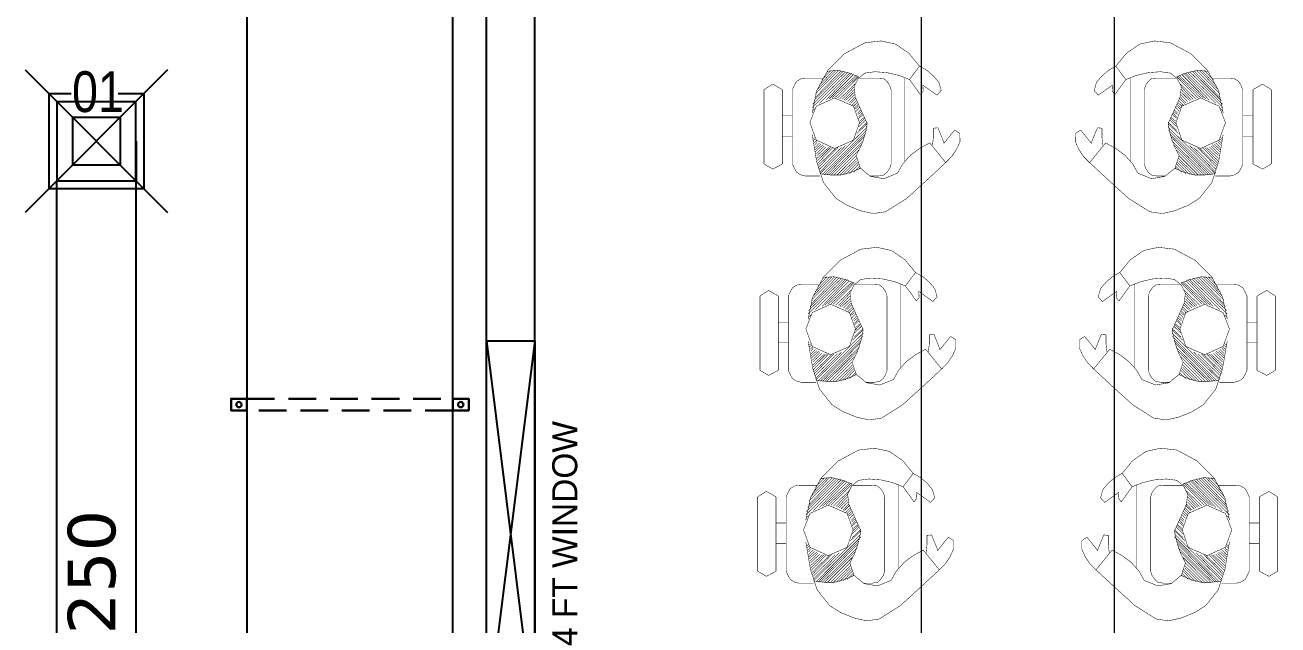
# Model space of a CAD drawing. Header units: millimetres. Extents: x -5691 to 68617, y -23008 to 84113.
# Drawn here: x 13276 to 17230, y 39458 to 41351 of the extents above; entities that cross this region are included whole.
import ezdxf
from ezdxf.enums import TextEntityAlignment as Align

# ---------------------------------------------------------------- set-up
doc = ezdxf.new("R2010")
doc.units = ezdxf.units.MM
doc.header["$LTSCALE"] = 700
doc.header["$MEASUREMENT"] = 0
doc.linetypes.add('architactur xref$0$PHANTOM', pattern=[63.5, 31.75, -6.35, 6.35, -6.35, 6.35, -6.35])
doc.linetypes.add('HIDDEN', pattern=[0.375, 0.25, -0.125])
doc.layers.add('architactur xref$0$PHAN', color=8, linetype='architactur xref$0$PHANTOM', lineweight=18)
doc.layers.add('SA-HANGERS', color=21, linetype='Continuous', lineweight=30)
for name, color, linetype in [('architactur xref$0$TEXT', 8, 'Continuous'), ('architactur xref$0$WALL', 8, 'Continuous'), ('duct size', 7, 'Continuous'), ('rcp$0$01-dif', 76, 'Continuous'), ('rcp$0$WO DIFFUSER', 78, 'Continuous'), ('rcp$0$X-REF', 8, 'Continuous'), ('Return Ahu-06', 1, 'Continuous'), ('Supply Ahu-06', 3, 'Continuous'), ('X-REF', 8, 'Continuous')]:
    doc.layers.add(name, color=color, linetype=linetype)
doc.styles.add('architactur xref$0$H St Bt', font='stylu.ttf')
doc.styles.add('rcp$0$style1', font='ARIALN.TTF')
doc.styles.add('VERDANA', font='verdana.ttf')

# ---------------------------------------------------------------- blocks, each defined once
blk = doc.blocks.new('*U19')
for p, q in [((0, 0), (0, 37)), ((650, 0), (650, 37))]:
    blk.add_line(p, q)
for points in [[(0, 0), (-50, 0), (-50, 37), (0, 37)], [(650, 37), (700, 37), (700, 0), (650, 0)]]:
    blk.add_lwpolyline(points)
at = {"linetype": 'HIDDEN', "ltscale": 0.5}
for points in [[(0, 37), (650, 37)], [(650, 0), (0, 0)]]:
    blk.add_lwpolyline(points, dxfattribs=at)
for centre in [(-25, 18.5), (675, 18.5)]:
    blk.add_circle(centre, 8.44)
blk = doc.blocks.new('*U173')
at = {"layer": 'architactur xref$0$WALL', "color": 0}
for p, q in [((60520.06, 48188.77), (60526.06, 48188.77)), ((60520.06, 48140.77), (60520.06, 48188.77)), ((60526.06, 48188.77), (60520.06, 48140.77)), ((60520.06, 48188.77), (60526.06, 48140.77)), ((60526.06, 48188.77), (60526.06, 48140.77)), ((60526.06, 48140.77), (60520.06, 48140.77))]:
    blk.add_line(p, q, dxfattribs=at)
at = {"layer": 'architactur xref$0$TEXT', "lineweight": 0, "style": 'architactur xref$0$H St Bt'}
blk.add_text('4 FT WINDOW', height=3.1104, rotation=90, dxfattribs=at).set_placement((60531.34, 48150.84))
blk = doc.blocks.new('architactur xref')
at = {"layer": 'architactur xref$0$PHAN', "lineweight": 0}
for p, q in [((634, 1657), (634, 1463.63)), ((658, 1657), (658, 1463.63))]:
    blk.add_line(p, q, dxfattribs=at)
at = {"layer": 'architactur xref$0$PHAN', "lineweight": 0, "const_width": 0.0614}
for points in [[(620.47, 1617.05), (621.04, 1619.85), (622.41, 1622.36), (624.46, 1624.41), (627.03, 1625.78)], [(627.03, 1625.78), (629.02, 1626.01), (630.85, 1625.61), (632.5, 1624.47), (633.81, 1622.87)], [(664.97, 1625.78), (662.98, 1626.01), (661.15, 1625.61), (659.5, 1624.47), (658.19, 1622.87)], [(671.53, 1617.05), (670.96, 1619.85), (669.59, 1622.36), (667.54, 1624.41), (664.97, 1625.78)], [(624.63, 1622.19), (620.53, 1618.14)], [(624.29, 1622.19), (620.7, 1618.6)], [(624.01, 1622.24), (620.81, 1618.93)], [(623.78, 1622.36), (620.87, 1619.45)], [(623.44, 1622.36), (621.1, 1619.96)], [(623.15, 1622.36), (621.33, 1620.48)], [(622.81, 1622.36), (621.67, 1621.16)], [(622.41, 1622.24), (622.18, 1622.02)], [(622.3, 1622.24), (623.66, 1622.36), (625.09, 1622.02), (626.23, 1621.56)], [(625.83, 1618.99), (625.66, 1620.31), (626.17, 1621.33), (627.03, 1622.02), (628.28, 1622.19)], [(628.28, 1622.19), (629.77, 1622.07), (631.25, 1621.73), (632.56, 1621.22)], [(633.81, 1622.87), (632.56, 1621.22), (633.92, 1619.34)], [(633.81, 1622.87), (634.72, 1622.36), (635.52, 1621.67), (636.21, 1620.87), (636.49, 1619.85)], [(658.19, 1622.87), (657.28, 1622.36), (656.48, 1621.67), (655.79, 1620.87), (655.51, 1619.85)], [(658.19, 1622.87), (659.44, 1621.22), (658.08, 1619.34)], [(663.72, 1622.19), (662.23, 1622.07), (660.75, 1621.73), (659.44, 1621.22)], [(666.17, 1618.99), (666.34, 1620.31), (665.83, 1621.33), (664.97, 1622.02), (663.72, 1622.19)], [(669.7, 1622.24), (668.34, 1622.36), (666.91, 1622.02), (665.77, 1621.56)], [(667.37, 1622.19), (671.47, 1618.14)], [(667.71, 1622.19), (671.3, 1618.6)], [(667.99, 1622.24), (671.19, 1618.93)], [(668.22, 1622.36), (671.13, 1619.45)], [(668.56, 1622.36), (670.9, 1619.96)], [(668.85, 1622.36), (670.67, 1620.48)], [(669.19, 1622.36), (670.33, 1621.16)], [(669.59, 1622.24), (669.82, 1622.02)], [(614.48, 1619.96), (615.57, 1620.65), (616.76, 1619.96)], [(618.02, 1619.96), (618.25, 1620.48), (618.53, 1620.99), (619.1, 1621.33), (619.62, 1621.39)], [(621.84, 1621.39), (619.62, 1621.39)], [(624.86, 1622.07), (620.47, 1617.74)], [(625.15, 1622.02), (621.38, 1618.25)], [(625.37, 1622.02), (622.18, 1618.65)], [(625.6, 1621.84), (622.58, 1618.82)], [(625.94, 1621.73), (622.92, 1618.93)], [(626.12, 1621.67), (623.26, 1618.93)], [(626.23, 1621.56), (623.61, 1618.93)], [(625.83, 1620.7), (623.89, 1618.82)], [(628.74, 1621.39), (626.23, 1621.39)], [(628.74, 1621.39), (629.36, 1621.33), (629.77, 1620.99), (630.1, 1620.48), (630.28, 1619.96)], [(631.99, 1621.5), (631.99, 1611.07)], [(633.92, 1619.34), (634.27, 1619.79), (634.21, 1620.53)], [(635.98, 1619.28), (634.21, 1620.53)], [(656.02, 1619.28), (657.79, 1620.53)], [(658.08, 1619.34), (657.73, 1619.79), (657.79, 1620.53)], [(660.01, 1621.5), (660.01, 1611.07)], [(663.26, 1621.39), (662.64, 1621.33), (662.23, 1620.99), (661.9, 1620.48), (661.72, 1619.96)], [(663.26, 1621.39), (665.77, 1621.39)], [(665.77, 1621.56), (668.39, 1618.93)], [(665.88, 1621.67), (668.74, 1618.93)], [(666.06, 1621.73), (669.08, 1618.93)], [(666.17, 1620.7), (668.11, 1618.82)], [(666.4, 1621.84), (669.42, 1618.82)], [(666.63, 1622.02), (669.82, 1618.65)], [(666.85, 1622.02), (670.62, 1618.25)], [(667.14, 1622.07), (671.53, 1617.74)], [(670.16, 1621.39), (672.38, 1621.39)], [(673.98, 1619.96), (673.75, 1620.48), (673.47, 1620.99), (672.9, 1621.33), (672.38, 1621.39)], [(677.52, 1619.96), (676.43, 1620.65), (675.24, 1619.96)], [(614.48, 1610.72), (614.48, 1619.96)], [(616.76, 1619.96), (616.76, 1610.72)], [(618.02, 1619.96), (618.02, 1610.72)], [(625.66, 1620.31), (624.23, 1618.77)], [(625.66, 1619.96), (624.41, 1618.65)], [(625.66, 1619.62), (624.63, 1618.6)], [(625.72, 1619.34), (624.86, 1618.48)], [(625.83, 1619.11), (625.09, 1618.31)], [(625.83, 1618.99), (627.31, 1615.74), (627.03, 1614.37), (626.57, 1613.01), (625.94, 1611.75)], [(630.28, 1610.72), (630.28, 1619.96)], [(636.49, 1619.85), (635.98, 1619.28)], [(655.51, 1619.85), (656.02, 1619.28)], [(661.72, 1610.72), (661.72, 1619.96)], [(666.17, 1618.99), (664.69, 1615.74), (664.97, 1614.37), (665.43, 1613.01), (666.06, 1611.75)], [(666.17, 1619.11), (666.91, 1618.31)], [(666.28, 1619.34), (667.14, 1618.48)], [(666.34, 1620.31), (667.77, 1618.77)], [(666.34, 1619.96), (667.59, 1618.65)], [(666.34, 1619.62), (667.37, 1618.6)], [(673.98, 1619.96), (673.98, 1610.72)], [(675.24, 1619.96), (675.24, 1610.72)], [(677.52, 1610.72), (677.52, 1619.96)], [(623.26, 1618.93), (625.6, 1617.91), (626.34, 1615.86), (625.6, 1613.69), (623.26, 1612.66), (620.98, 1613.69), (620.18, 1615.86), (620.98, 1617.91), (623.26, 1618.93)], [(620.81, 1617.63), (620.47, 1617.28)], [(625.94, 1618.93), (625.26, 1618.25)], [(626, 1618.6), (625.37, 1617.97)], [(626.12, 1618.42), (625.6, 1617.91)], [(626.17, 1618.14), (625.66, 1617.63)], [(626.23, 1617.91), (625.83, 1617.57)], [(626.34, 1617.74), (625.94, 1617.28)], [(626.51, 1617.45), (626.12, 1617.05)], [(665.49, 1617.45), (665.88, 1617.05)], [(668.74, 1618.93), (666.4, 1617.91), (665.66, 1615.86), (666.4, 1613.69), (668.74, 1612.66), (671.02, 1613.69), (671.82, 1615.86), (671.02, 1617.91), (668.74, 1618.93)], [(665.66, 1617.74), (666.06, 1617.28)], [(665.77, 1617.91), (666.17, 1617.57)], [(665.83, 1618.14), (666.34, 1617.63)], [(665.88, 1618.42), (666.4, 1617.91)], [(666, 1618.6), (666.63, 1617.97)], [(666.06, 1618.93), (666.74, 1618.25)], [(671.19, 1617.63), (671.53, 1617.28)], [(616.76, 1616.71), (618.02, 1616.71)], [(626.57, 1617.22), (626.17, 1616.88)], [(626.68, 1617.05), (626.23, 1616.54)], [(626.8, 1616.88), (626.23, 1616.37)], [(627.09, 1616.2), (626.23, 1615.34)], [(627.31, 1615.92), (626.23, 1614.89)], [(626.97, 1616.54), (626.34, 1616.03)], [(626.97, 1616.37), (626.34, 1615.74)], [(664.69, 1615.92), (665.77, 1614.89)], [(664.91, 1616.2), (665.77, 1615.34)], [(665.03, 1616.54), (665.66, 1616.03)], [(665.03, 1616.37), (665.66, 1615.74)], [(665.2, 1616.88), (665.77, 1616.37)], [(665.32, 1617.05), (665.77, 1616.54)], [(665.43, 1617.22), (665.83, 1616.88)], [(675.24, 1616.71), (673.98, 1616.71)], [(631.07, 1609.59), (631.7, 1610.72), (632.67, 1611.81), (633.81, 1612.66), (635.07, 1613.35), (637.06, 1610.9), (634.72, 1608.73), (632.22, 1606.45), (629.59, 1604.8), (628.05, 1604.57), (626.51, 1604.91), (624.8, 1605.6), (623.44, 1606.45), (621.89, 1608.39), (621.04, 1610.95), (620.47, 1614.37)], [(627.31, 1615.34), (621.44, 1609.53)], [(627.31, 1615), (621.73, 1609.42)], [(627.09, 1614.49), (621.95, 1609.36)], [(627.31, 1615.74), (626, 1614.49)], [(636.09, 1615.23), (635.52, 1615.17)], [(635.52, 1615.17), (635.52, 1613.98)], [(636.87, 1613.33), (636.09, 1615.23)], [(636.81, 1613.26), (638.17, 1614.94)], [(637.06, 1610.9), (637.8, 1611.64), (638.38, 1612.51), (638.83, 1613.47), (638.82, 1614.53)], [(638.82, 1614.53), (638.17, 1614.94)], [(654.94, 1610.9), (654.2, 1611.64), (653.62, 1612.51), (653.17, 1613.47), (653.18, 1614.53)], [(653.18, 1614.53), (653.83, 1614.94)], [(655.19, 1613.26), (653.83, 1614.94)], [(660.93, 1609.59), (660.3, 1610.72), (659.33, 1611.81), (658.19, 1612.66), (656.93, 1613.35), (654.94, 1610.9), (657.28, 1608.73), (659.78, 1606.45), (662.41, 1604.8), (663.95, 1604.57), (665.49, 1604.91), (667.2, 1605.6), (668.56, 1606.45), (670.11, 1608.39), (670.96, 1610.95), (671.53, 1614.37)], [(655.13, 1613.33), (655.91, 1615.23)], [(655.91, 1615.23), (656.48, 1615.17)], [(656.48, 1615.17), (656.48, 1613.98)], [(664.69, 1615.74), (666, 1614.49)], [(664.69, 1615.34), (670.56, 1609.53)], [(664.69, 1615), (670.27, 1609.42)], [(664.91, 1614.49), (670.05, 1609.36)], [(618.02, 1614.15), (616.76, 1614.15)], [(620.81, 1614.03), (620.59, 1613.86)], [(620.87, 1613.81), (620.59, 1613.63)], [(621.04, 1613.63), (620.7, 1613.35)], [(621.1, 1613.46), (620.81, 1613.12)], [(621.38, 1613.35), (620.81, 1612.78)], [(621.56, 1613.18), (620.81, 1612.49)], [(621.84, 1613.12), (620.87, 1612.27)], [(621.95, 1612.95), (620.98, 1611.98)], [(622.18, 1612.84), (621.04, 1611.75)], [(622.52, 1612.78), (621.04, 1611.41)], [(623.04, 1612.78), (621.1, 1610.78)], [(622.75, 1612.78), (621.1, 1611.13)], [(623.66, 1612.78), (621.21, 1610.27)], [(624.12, 1612.78), (621.33, 1610.04)], [(624.63, 1613.01), (621.38, 1609.7)], [(626.97, 1614.15), (622.24, 1609.36)], [(626.86, 1613.63), (622.52, 1609.36)], [(626.57, 1613.12), (622.81, 1609.36)], [(635.52, 1613.98), (635.41, 1613.01)], [(656.48, 1613.98), (656.59, 1613.01)], [(665.03, 1614.15), (669.76, 1609.36)], [(665.14, 1613.63), (669.48, 1609.36)], [(665.43, 1613.12), (669.19, 1609.36)], [(667.37, 1613.01), (670.62, 1609.7)], [(667.88, 1612.78), (670.67, 1610.04)], [(668.34, 1612.78), (670.79, 1610.27)], [(668.96, 1612.78), (670.9, 1610.78)], [(669.25, 1612.78), (670.9, 1611.13)], [(669.48, 1612.78), (670.96, 1611.41)], [(669.82, 1612.84), (670.96, 1611.75)], [(670.05, 1612.95), (671.02, 1611.98)], [(670.16, 1613.12), (671.13, 1612.27)], [(670.44, 1613.18), (671.19, 1612.49)], [(670.62, 1613.35), (671.19, 1612.78)], [(670.9, 1613.46), (671.19, 1613.12)], [(670.96, 1613.63), (671.3, 1613.35)], [(671.13, 1613.81), (671.41, 1613.63)], [(671.19, 1614.03), (671.41, 1613.86)], [(673.98, 1614.15), (675.24, 1614.15)], [(623.38, 1612.66), (621.21, 1610.56)], [(626.23, 1612.44), (623.15, 1609.36)], [(625.94, 1611.75), (623.55, 1609.36)], [(626, 1611.41), (623.89, 1609.36)], [(631.07, 1609.59), (629.36, 1608.9), (627.71, 1609.19), (626.46, 1610.21), (625.94, 1611.75)], [(660.93, 1609.59), (662.64, 1608.9), (664.29, 1609.19), (665.54, 1610.21), (666.06, 1611.75)], [(665.77, 1612.44), (668.85, 1609.36)], [(666, 1611.41), (668.11, 1609.36)], [(666.06, 1611.75), (668.45, 1609.36)], [(668.62, 1612.66), (670.79, 1610.56)], [(616.76, 1610.72), (615.57, 1610.1), (614.48, 1610.72)], [(619.62, 1609.24), (619.1, 1609.36), (618.53, 1609.7), (618.25, 1610.21), (618.02, 1610.72)], [(626.51, 1610.21), (625.32, 1609.7), (624.01, 1609.36), (622.75, 1609.36), (621.44, 1609.53)], [(626, 1611.13), (624.23, 1609.36)], [(626.17, 1610.95), (624.63, 1609.42)], [(626.23, 1610.72), (625.09, 1609.53)], [(626.34, 1610.44), (625.6, 1609.7)], [(626.46, 1610.27), (626.17, 1610.04)], [(630.28, 1610.72), (630.1, 1610.21), (629.77, 1609.7), (629.36, 1609.36), (628.74, 1609.24)], [(661.72, 1610.72), (661.9, 1610.21), (662.23, 1609.7), (662.64, 1609.36), (663.26, 1609.24)], [(665.49, 1610.21), (666.68, 1609.7), (667.99, 1609.36), (669.25, 1609.36), (670.56, 1609.53)], [(665.54, 1610.27), (665.83, 1610.04)], [(665.66, 1610.44), (666.4, 1609.7)], [(665.77, 1610.72), (666.91, 1609.53)], [(665.83, 1610.95), (667.37, 1609.42)], [(666, 1611.13), (667.77, 1609.36)], [(672.38, 1609.24), (672.9, 1609.36), (673.47, 1609.7), (673.75, 1610.21), (673.98, 1610.72)], [(675.24, 1610.72), (676.43, 1610.1), (677.52, 1610.72)], [(619.62, 1609.24), (621.44, 1609.24)], [(627.65, 1609.24), (628.74, 1609.24)], [(664.35, 1609.24), (663.26, 1609.24)], [(672.38, 1609.24), (670.56, 1609.24)], [(626.52, 1600.15), (628.52, 1600.38), (630.34, 1599.98), (631.99, 1598.84), (633.31, 1597.25)], [(665.48, 1600.15), (663.48, 1600.38), (661.66, 1599.98), (660.01, 1598.84), (658.69, 1597.25)], [(619.96, 1591.43), (620.54, 1594.22), (621.9, 1596.73), (623.96, 1598.78), (626.52, 1600.15)], [(672.04, 1591.43), (671.46, 1594.22), (670.1, 1596.73), (668.04, 1598.78), (665.48, 1600.15)], [(633.31, 1597.25), (632.05, 1595.59), (633.42, 1593.71)], [(633.31, 1597.25), (634.22, 1596.73), (635.02, 1596.05), (635.7, 1595.25), (635.99, 1594.22)], [(658.69, 1597.25), (657.78, 1596.73), (656.98, 1596.05), (656.3, 1595.25), (656.01, 1594.22)], [(658.69, 1597.25), (659.95, 1595.59), (658.58, 1593.71)], [(617.51, 1594.34), (617.74, 1594.85), (618.03, 1595.36), (618.6, 1595.7), (619.11, 1595.76)], [(621.33, 1595.76), (619.11, 1595.76)], [(624.36, 1596.45), (619.96, 1592.11)], [(624.13, 1596.56), (620.02, 1592.51)], [(623.78, 1596.56), (620.19, 1592.97)], [(623.5, 1596.62), (620.31, 1593.31)], [(623.27, 1596.73), (620.36, 1593.82)], [(622.93, 1596.73), (620.59, 1594.34)], [(622.64, 1596.73), (620.82, 1594.85)], [(624.64, 1596.39), (620.88, 1592.63)], [(622.3, 1596.73), (621.16, 1595.53)], [(621.9, 1596.62), (621.68, 1596.39)], [(624.87, 1596.39), (621.68, 1593.02)], [(621.79, 1596.62), (623.16, 1596.73), (624.58, 1596.39), (625.72, 1595.93)], [(625.1, 1596.22), (622.07, 1593.2)], [(625.44, 1596.1), (622.42, 1593.31)], [(625.61, 1596.05), (622.76, 1593.31)], [(625.72, 1595.93), (623.1, 1593.31)], [(625.33, 1593.37), (625.16, 1594.68), (625.67, 1595.7), (626.52, 1596.39), (627.78, 1596.56)], [(628.23, 1595.76), (625.72, 1595.76)], [(627.78, 1596.56), (629.26, 1596.45), (630.74, 1596.1), (632.05, 1595.59)], [(628.23, 1595.76), (628.86, 1595.7), (629.26, 1595.36), (629.6, 1594.85), (629.77, 1594.34)], [(631.48, 1595.87), (631.48, 1585.44)], [(664.22, 1596.56), (662.74, 1596.45), (661.26, 1596.1), (659.95, 1595.59)], [(660.52, 1595.87), (660.52, 1585.44)], [(663.77, 1595.76), (663.14, 1595.7), (662.74, 1595.36), (662.4, 1594.85), (662.23, 1594.34)], [(663.77, 1595.76), (666.28, 1595.76)], [(666.67, 1593.37), (666.84, 1594.68), (666.33, 1595.7), (665.48, 1596.39), (664.22, 1596.56)], [(670.21, 1596.62), (668.84, 1596.73), (667.42, 1596.39), (666.28, 1595.93)], [(666.28, 1595.93), (668.9, 1593.31)], [(666.39, 1596.05), (669.24, 1593.31)], [(666.56, 1596.1), (669.58, 1593.31)], [(666.9, 1596.22), (669.93, 1593.2)], [(667.13, 1596.39), (670.32, 1593.02)], [(667.36, 1596.39), (671.12, 1592.63)], [(667.64, 1596.45), (672.04, 1592.11)], [(667.87, 1596.56), (671.98, 1592.51)], [(668.22, 1596.56), (671.81, 1592.97)], [(668.5, 1596.62), (671.69, 1593.31)], [(668.73, 1596.73), (671.64, 1593.82)], [(669.07, 1596.73), (671.41, 1594.34)], [(669.36, 1596.73), (671.18, 1594.85)], [(669.7, 1596.73), (670.84, 1595.53)], [(670.1, 1596.62), (670.32, 1596.39)], [(670.67, 1595.76), (672.89, 1595.76)], [(674.49, 1594.34), (674.26, 1594.85), (673.97, 1595.36), (673.4, 1595.7), (672.89, 1595.76)], [(613.98, 1594.34), (615.06, 1595.02), (616.26, 1594.34)], [(613.98, 1585.1), (613.98, 1594.34)], [(616.26, 1594.34), (616.26, 1585.1)], [(617.51, 1594.34), (617.51, 1585.1)], [(625.33, 1595.08), (623.39, 1593.2)], [(625.16, 1594.68), (623.73, 1593.14)], [(625.16, 1594.34), (623.9, 1593.02)], [(629.77, 1585.1), (629.77, 1594.34)], [(633.42, 1593.71), (633.76, 1594.16), (633.7, 1594.91)], [(635.47, 1593.65), (633.7, 1594.91)], [(635.99, 1594.22), (635.47, 1593.65)], [(656.01, 1594.22), (656.53, 1593.65)], [(656.53, 1593.65), (658.3, 1594.91)], [(658.58, 1593.71), (658.24, 1594.16), (658.3, 1594.91)], [(662.23, 1585.1), (662.23, 1594.34)], [(666.67, 1595.08), (668.61, 1593.2)], [(666.84, 1594.68), (668.27, 1593.14)], [(666.84, 1594.34), (668.1, 1593.02)], [(674.49, 1594.34), (674.49, 1585.1)], [(678.02, 1594.34), (676.94, 1595.02), (675.74, 1594.34)], [(675.74, 1594.34), (675.74, 1585.1)], [(678.02, 1585.1), (678.02, 1594.34)], [(622.76, 1593.31), (625.1, 1592.28), (625.84, 1590.23), (625.1, 1588.07), (622.76, 1587.04), (620.48, 1588.07), (619.68, 1590.23), (620.48, 1592.28), (622.76, 1593.31)], [(625.16, 1593.99), (624.13, 1592.97)], [(625.21, 1593.71), (624.36, 1592.85)], [(625.33, 1593.48), (624.58, 1592.68)], [(625.44, 1593.31), (624.75, 1592.63)], [(625.49, 1592.97), (624.87, 1592.34)], [(625.61, 1592.8), (625.1, 1592.28)], [(625.67, 1592.51), (625.16, 1592)], [(625.33, 1593.37), (626.81, 1590.12), (626.52, 1588.75), (626.07, 1587.38), (625.44, 1586.13)], [(666.67, 1593.37), (665.19, 1590.12), (665.48, 1588.75), (665.93, 1587.38), (666.56, 1586.13)], [(669.24, 1593.31), (666.9, 1592.28), (666.16, 1590.23), (666.9, 1588.07), (669.24, 1587.04), (671.52, 1588.07), (672.32, 1590.23), (671.52, 1592.28), (669.24, 1593.31)], [(666.33, 1592.51), (666.84, 1592)], [(666.39, 1592.8), (666.9, 1592.28)], [(666.51, 1592.97), (667.13, 1592.34)], [(666.56, 1593.31), (667.25, 1592.63)], [(666.67, 1593.48), (667.42, 1592.68)], [(666.79, 1593.71), (667.64, 1592.85)], [(666.84, 1593.99), (667.87, 1592.97)], [(616.26, 1591.09), (617.51, 1591.09)], [(620.31, 1592), (619.96, 1591.66)], [(625.72, 1592.28), (625.33, 1591.94)], [(625.84, 1592.11), (625.44, 1591.66)], [(626.01, 1591.83), (625.61, 1591.43)], [(626.07, 1591.6), (625.67, 1591.26)], [(626.18, 1591.43), (625.72, 1590.92)], [(626.29, 1591.26), (625.72, 1590.75)], [(665.71, 1591.26), (666.28, 1590.75)], [(665.82, 1591.43), (666.28, 1590.92)], [(665.93, 1591.6), (666.33, 1591.26)], [(665.99, 1591.83), (666.39, 1591.43)], [(666.16, 1592.11), (666.56, 1591.66)], [(666.28, 1592.28), (666.67, 1591.94)], [(671.69, 1592), (672.04, 1591.66)], [(675.74, 1591.09), (674.49, 1591.09)], [(626.81, 1589.72), (620.93, 1583.9)], [(626.81, 1590.12), (625.49, 1588.86)], [(626.58, 1590.57), (625.72, 1589.72)], [(626.81, 1590.29), (625.72, 1589.26)], [(626.46, 1590.92), (625.84, 1590.4)], [(626.46, 1590.75), (625.84, 1590.12)], [(635.59, 1589.6), (635.02, 1589.55)], [(635.02, 1589.55), (635.02, 1588.35)], [(636.36, 1587.7), (635.59, 1589.6)], [(655.64, 1587.7), (656.41, 1589.6)], [(656.41, 1589.6), (656.98, 1589.55)], [(656.98, 1589.55), (656.98, 1588.35)], [(665.19, 1590.29), (666.28, 1589.26)], [(665.19, 1590.12), (666.51, 1588.86)], [(665.19, 1589.72), (671.07, 1583.9)], [(665.42, 1590.57), (666.28, 1589.72)], [(665.54, 1590.92), (666.16, 1590.4)], [(665.54, 1590.75), (666.16, 1590.12)], [(617.51, 1588.52), (616.26, 1588.52)], [(630.57, 1583.96), (631.2, 1585.1), (632.17, 1586.18), (633.31, 1587.04), (634.56, 1587.72), (636.56, 1585.27), (634.22, 1583.1), (631.71, 1580.83), (629.09, 1579.17), (627.55, 1578.94), (626.01, 1579.28), (624.3, 1579.97), (622.93, 1580.83), (621.39, 1582.76), (620.54, 1585.33), (619.96, 1588.75)], [(620.31, 1588.41), (620.08, 1588.24)], [(620.36, 1588.18), (620.08, 1588.01)], [(620.54, 1588.01), (620.19, 1587.72)], [(620.59, 1587.84), (620.31, 1587.49)], [(626.81, 1589.37), (621.22, 1583.79)], [(626.58, 1588.86), (621.45, 1583.73)], [(626.46, 1588.52), (621.73, 1583.73)], [(626.35, 1588.01), (622.02, 1583.73)], [(635.02, 1588.35), (634.9, 1587.38)], [(636.31, 1587.63), (637.67, 1589.32)], [(636.56, 1585.27), (637.29, 1586.01), (637.88, 1586.89), (638.32, 1587.84), (638.32, 1588.9)], [(638.32, 1588.9), (637.67, 1589.32)], [(653.68, 1588.9), (654.33, 1589.32)], [(655.44, 1585.27), (654.71, 1586.01), (654.12, 1586.89), (653.68, 1587.84), (653.68, 1588.9)], [(655.69, 1587.63), (654.33, 1589.32)], [(661.43, 1583.96), (660.8, 1585.1), (659.83, 1586.18), (658.69, 1587.04), (657.44, 1587.72), (655.44, 1585.27), (657.78, 1583.1), (660.29, 1580.83), (662.91, 1579.17), (664.45, 1578.94), (665.99, 1579.28), (667.7, 1579.97), (669.07, 1580.83), (670.61, 1582.76), (671.46, 1585.33), (672.04, 1588.75)], [(656.98, 1588.35), (657.1, 1587.38)], [(665.19, 1589.37), (670.78, 1583.79)], [(665.42, 1588.86), (670.55, 1583.73)], [(665.54, 1588.52), (670.27, 1583.73)], [(665.65, 1588.01), (669.98, 1583.73)], [(671.41, 1587.84), (671.69, 1587.49)], [(671.46, 1588.01), (671.81, 1587.72)], [(671.64, 1588.18), (671.92, 1588.01)], [(671.69, 1588.41), (671.92, 1588.24)], [(674.49, 1588.52), (675.74, 1588.52)], [(620.88, 1587.72), (620.31, 1587.15)], [(621.05, 1587.55), (620.31, 1586.87)], [(621.33, 1587.49), (620.36, 1586.64)], [(621.45, 1587.32), (620.48, 1586.36)], [(621.68, 1587.21), (620.54, 1586.13)], [(622.02, 1587.15), (620.54, 1585.78)], [(622.25, 1587.15), (620.59, 1585.5)], [(622.53, 1587.15), (620.59, 1585.16)], [(623.16, 1587.15), (620.71, 1584.64)], [(622.87, 1587.04), (620.71, 1584.93)], [(623.61, 1587.15), (620.82, 1584.42)], [(624.13, 1587.38), (620.88, 1584.07)], [(626.07, 1587.49), (622.3, 1583.73)], [(625.72, 1586.81), (622.64, 1583.73)], [(665.93, 1587.49), (669.7, 1583.73)], [(666.28, 1586.81), (669.36, 1583.73)], [(667.87, 1587.38), (671.12, 1584.07)], [(668.39, 1587.15), (671.18, 1584.42)], [(668.84, 1587.15), (671.29, 1584.64)], [(669.13, 1587.04), (671.29, 1584.93)], [(669.47, 1587.15), (671.41, 1585.16)], [(669.75, 1587.15), (671.41, 1585.5)], [(669.98, 1587.15), (671.46, 1585.78)], [(670.32, 1587.21), (671.46, 1586.13)], [(670.55, 1587.32), (671.52, 1586.36)], [(670.67, 1587.49), (671.64, 1586.64)], [(670.95, 1587.55), (671.69, 1586.87)], [(671.12, 1587.72), (671.69, 1587.15)], [(616.26, 1585.1), (615.06, 1584.47), (613.98, 1585.1)], [(619.11, 1583.62), (618.6, 1583.73), (618.03, 1584.07), (617.74, 1584.59), (617.51, 1585.1)], [(625.44, 1586.13), (623.04, 1583.73)], [(625.49, 1585.78), (623.39, 1583.73)], [(625.49, 1585.5), (623.73, 1583.73)], [(625.67, 1585.33), (624.13, 1583.79)], [(625.72, 1585.1), (624.58, 1583.9)], [(625.84, 1584.81), (625.1, 1584.07)], [(630.57, 1583.96), (628.86, 1583.28), (627.21, 1583.56), (625.95, 1584.59), (625.44, 1586.13)], [(629.77, 1585.1), (629.6, 1584.59), (629.26, 1584.07), (628.86, 1583.73), (628.23, 1583.62)], [(661.43, 1583.96), (663.14, 1583.28), (664.79, 1583.56), (666.05, 1584.59), (666.56, 1586.13)], [(662.23, 1585.1), (662.4, 1584.59), (662.74, 1584.07), (663.14, 1583.73), (663.77, 1583.62)], [(666.16, 1584.81), (666.9, 1584.07)], [(666.28, 1585.1), (667.42, 1583.9)], [(666.33, 1585.33), (667.87, 1583.79)], [(666.51, 1585.78), (668.61, 1583.73)], [(666.51, 1585.5), (668.27, 1583.73)], [(666.56, 1586.13), (668.96, 1583.73)], [(672.89, 1583.62), (673.4, 1583.73), (673.97, 1584.07), (674.26, 1584.59), (674.49, 1585.1)], [(675.74, 1585.1), (676.94, 1584.47), (678.02, 1585.1)], [(619.11, 1583.62), (620.93, 1583.62)], [(626.01, 1584.59), (624.81, 1584.07), (623.5, 1583.73), (622.25, 1583.73), (620.93, 1583.9)], [(625.95, 1584.64), (625.67, 1584.42)], [(627.15, 1583.62), (628.23, 1583.62)], [(664.85, 1583.62), (663.77, 1583.62)], [(665.99, 1584.59), (667.19, 1584.07), (668.5, 1583.73), (669.75, 1583.73), (671.07, 1583.9)], [(666.05, 1584.64), (666.33, 1584.42)], [(672.89, 1583.62), (671.07, 1583.62)], [(626.23, 1575.2), (628.23, 1575.43), (630.06, 1575.03), (631.71, 1573.89), (633.02, 1572.3)], [(665.77, 1575.2), (663.77, 1575.43), (661.94, 1575.03), (660.29, 1573.89), (658.98, 1572.3)], [(619.68, 1566.48), (620.25, 1569.27), (621.62, 1571.78), (623.67, 1573.83), (626.23, 1575.2)], [(672.32, 1566.48), (671.75, 1569.27), (670.38, 1571.78), (668.33, 1573.83), (665.77, 1575.2)], [(633.02, 1572.3), (631.77, 1570.64), (633.13, 1568.76)], [(633.02, 1572.3), (633.93, 1571.78), (634.73, 1571.1), (635.41, 1570.3), (635.7, 1569.27)], [(658.98, 1572.3), (658.07, 1571.78), (657.27, 1571.1), (656.59, 1570.3), (656.3, 1569.27)], [(658.98, 1572.3), (660.23, 1570.64), (658.87, 1568.76)], [(617.23, 1569.39), (617.46, 1569.9), (617.74, 1570.41), (618.31, 1570.75), (618.82, 1570.81)], [(621.05, 1570.81), (618.82, 1570.81)], [(624.07, 1571.5), (619.68, 1567.16)], [(623.84, 1571.61), (619.73, 1567.56)], [(623.5, 1571.61), (619.91, 1568.02)], [(623.21, 1571.67), (620.02, 1568.36)], [(622.99, 1571.78), (620.08, 1568.87)], [(622.64, 1571.78), (620.3, 1569.39)], [(622.36, 1571.78), (620.53, 1569.9)], [(624.35, 1571.44), (620.59, 1567.68)], [(622.02, 1571.78), (620.88, 1570.58)], [(621.62, 1571.67), (621.39, 1571.44)], [(624.58, 1571.44), (621.39, 1568.08)], [(621.5, 1571.67), (622.87, 1571.78), (624.3, 1571.44), (625.44, 1570.98)], [(624.81, 1571.27), (621.79, 1568.25)], [(625.15, 1571.16), (622.13, 1568.36)], [(625.32, 1571.1), (622.47, 1568.36)], [(625.44, 1570.98), (622.82, 1568.36)], [(625.04, 1568.42), (624.87, 1569.73), (625.38, 1570.75), (626.23, 1571.44), (627.49, 1571.61)], [(627.94, 1570.81), (625.44, 1570.81)], [(627.49, 1571.61), (628.97, 1571.5), (630.45, 1571.16), (631.77, 1570.64)], [(627.94, 1570.81), (628.57, 1570.75), (628.97, 1570.41), (629.31, 1569.9), (629.48, 1569.39)], [(631.2, 1570.93), (631.2, 1560.49)], [(664.51, 1571.61), (663.03, 1571.5), (661.55, 1571.16), (660.23, 1570.64)], [(660.8, 1570.93), (660.8, 1560.49)], [(664.06, 1570.81), (663.43, 1570.75), (663.03, 1570.41), (662.69, 1569.9), (662.52, 1569.39)], [(664.06, 1570.81), (666.56, 1570.81)], [(666.96, 1568.42), (667.13, 1569.73), (666.62, 1570.75), (665.77, 1571.44), (664.51, 1571.61)], [(670.5, 1571.67), (669.13, 1571.78), (667.7, 1571.44), (666.56, 1570.98)], [(666.56, 1570.98), (669.18, 1568.36)], [(666.68, 1571.1), (669.53, 1568.36)], [(666.85, 1571.16), (669.87, 1568.36)], [(667.19, 1571.27), (670.21, 1568.25)], [(667.42, 1571.44), (670.61, 1568.08)], [(667.65, 1571.44), (671.41, 1567.68)], [(667.93, 1571.5), (672.32, 1567.16)], [(668.16, 1571.61), (672.27, 1567.56)], [(668.5, 1571.61), (672.09, 1568.02)], [(668.79, 1571.67), (671.98, 1568.36)], [(669.01, 1571.78), (671.92, 1568.87)], [(669.36, 1571.78), (671.7, 1569.39)], [(669.64, 1571.78), (671.47, 1569.9)], [(669.98, 1571.78), (671.12, 1570.58)], [(670.38, 1571.67), (670.61, 1571.44)], [(670.95, 1570.81), (673.18, 1570.81)], [(674.77, 1569.39), (674.54, 1569.9), (674.26, 1570.41), (673.69, 1570.75), (673.18, 1570.81)], [(613.69, 1569.39), (614.78, 1570.07), (615.97, 1569.39)], [(613.69, 1560.15), (613.69, 1569.39)], [(615.97, 1569.39), (615.97, 1560.15)], [(617.23, 1569.39), (617.23, 1560.15)], [(625.04, 1570.13), (623.1, 1568.25)], [(624.87, 1569.73), (623.44, 1568.19)], [(624.87, 1569.39), (623.61, 1568.08)], [(629.48, 1560.15), (629.48, 1569.39)], [(633.13, 1568.76), (633.47, 1569.22), (633.42, 1569.96)], [(635.18, 1568.7), (633.42, 1569.96)], [(635.7, 1569.27), (635.18, 1568.7)], [(656.3, 1569.27), (656.82, 1568.7)], [(656.82, 1568.7), (658.58, 1569.96)], [(658.87, 1568.76), (658.53, 1569.22), (658.58, 1569.96)], [(662.52, 1560.15), (662.52, 1569.39)], [(666.96, 1570.13), (668.9, 1568.25)], [(667.13, 1569.73), (668.56, 1568.19)], [(667.13, 1569.39), (668.39, 1568.08)], [(674.77, 1569.39), (674.77, 1560.15)], [(678.31, 1569.39), (677.22, 1570.07), (676.03, 1569.39)], [(676.03, 1569.39), (676.03, 1560.15)], [(678.31, 1560.15), (678.31, 1569.39)], [(622.47, 1568.36), (624.81, 1567.33), (625.55, 1565.28), (624.81, 1563.12), (622.47, 1562.09), (620.19, 1563.12), (619.39, 1565.28), (620.19, 1567.33), (622.47, 1568.36)], [(624.87, 1569.04), (623.84, 1568.02)], [(624.92, 1568.76), (624.07, 1567.9)], [(625.04, 1568.53), (624.3, 1567.73)], [(625.15, 1568.36), (624.47, 1567.68)], [(625.21, 1568.02), (624.58, 1567.39)], [(625.32, 1567.85), (624.81, 1567.33)], [(625.04, 1568.42), (626.52, 1565.17), (626.23, 1563.8), (625.78, 1562.43), (625.15, 1561.18)], [(666.96, 1568.42), (665.48, 1565.17), (665.77, 1563.8), (666.22, 1562.43), (666.85, 1561.18)], [(669.53, 1568.36), (667.19, 1567.33), (666.45, 1565.28), (667.19, 1563.12), (669.53, 1562.09), (671.81, 1563.12), (672.61, 1565.28), (671.81, 1567.33), (669.53, 1568.36)], [(666.68, 1567.85), (667.19, 1567.33)], [(666.79, 1568.02), (667.42, 1567.39)], [(666.85, 1568.36), (667.53, 1567.68)], [(666.96, 1568.53), (667.7, 1567.73)], [(667.08, 1568.76), (667.93, 1567.9)], [(667.13, 1569.04), (668.16, 1568.02)], [(615.97, 1566.14), (617.23, 1566.14)], [(620.02, 1567.05), (619.68, 1566.71)], [(625.38, 1567.56), (624.87, 1567.05)], [(625.44, 1567.33), (625.04, 1566.99)], [(625.55, 1567.16), (625.15, 1566.71)], [(625.72, 1566.88), (625.32, 1566.48)], [(625.78, 1566.65), (625.38, 1566.31)], [(625.89, 1566.48), (625.44, 1565.97)], [(626.01, 1566.31), (625.44, 1565.8)], [(665.99, 1566.31), (666.56, 1565.8)], [(666.11, 1566.48), (666.56, 1565.97)], [(666.22, 1566.65), (666.62, 1566.31)], [(666.28, 1566.88), (666.68, 1566.48)], [(666.45, 1567.16), (666.85, 1566.71)], [(666.56, 1567.33), (666.96, 1566.99)], [(666.62, 1567.56), (667.13, 1567.05)], [(671.98, 1567.05), (672.32, 1566.71)], [(676.03, 1566.14), (674.77, 1566.14)], [(626.52, 1564.77), (620.65, 1558.95)], [(626.52, 1565.17), (625.21, 1563.92)], [(626.29, 1565.63), (625.44, 1564.77)], [(626.52, 1565.34), (625.44, 1564.31)], [(626.18, 1565.97), (625.55, 1565.45)], [(626.18, 1565.8), (625.55, 1565.17)], [(635.3, 1564.66), (634.73, 1564.6)], [(634.73, 1564.6), (634.73, 1563.4)], [(636.08, 1562.75), (635.3, 1564.66)], [(655.92, 1562.75), (656.7, 1564.66)], [(656.7, 1564.66), (657.27, 1564.6)], [(657.27, 1564.6), (657.27, 1563.4)], [(665.48, 1565.34), (666.56, 1564.31)], [(665.48, 1565.17), (666.79, 1563.92)], [(665.48, 1564.77), (671.35, 1558.95)], [(665.71, 1565.63), (666.56, 1564.77)], [(665.82, 1565.97), (666.45, 1565.45)], [(665.82, 1565.8), (666.45, 1565.17)], [(617.23, 1563.57), (615.97, 1563.57)], [(630.28, 1559.01), (630.91, 1560.15), (631.88, 1561.24), (633.02, 1562.09), (634.27, 1562.77), (636.27, 1560.32), (633.93, 1558.16), (631.42, 1555.88), (628.8, 1554.22), (627.26, 1553.99), (625.72, 1554.33), (624.01, 1555.02), (622.64, 1555.88), (621.1, 1557.81), (620.25, 1560.38), (619.68, 1563.8)], [(620.02, 1563.46), (619.79, 1563.29)], [(620.08, 1563.23), (619.79, 1563.06)], [(620.25, 1563.06), (619.91, 1562.77)], [(626.52, 1564.43), (620.93, 1558.84)], [(626.29, 1563.92), (621.16, 1558.78)], [(626.18, 1563.57), (621.44, 1558.78)], [(626.06, 1563.06), (621.73, 1558.78)], [(634.73, 1563.4), (634.62, 1562.43)], [(636.02, 1562.68), (637.38, 1564.37)], [(636.27, 1560.32), (637.01, 1561.06), (637.59, 1561.94), (638.03, 1562.89), (638.03, 1563.96)], [(638.03, 1563.96), (637.38, 1564.37)], [(653.97, 1563.96), (654.62, 1564.37)], [(655.73, 1560.32), (654.99, 1561.06), (654.41, 1561.94), (653.97, 1562.89), (653.97, 1563.96)], [(655.98, 1562.68), (654.62, 1564.37)], [(661.72, 1559.01), (661.09, 1560.15), (660.12, 1561.24), (658.98, 1562.09), (657.73, 1562.77), (655.73, 1560.32), (658.07, 1558.16), (660.58, 1555.88), (663.2, 1554.22), (664.74, 1553.99), (666.28, 1554.33), (667.99, 1555.02), (669.36, 1555.88), (670.9, 1557.81), (671.75, 1560.38), (672.32, 1563.8)], [(657.27, 1563.4), (657.38, 1562.43)], [(665.48, 1564.43), (671.07, 1558.84)], [(665.71, 1563.92), (670.84, 1558.78)], [(665.82, 1563.57), (670.56, 1558.78)], [(665.94, 1563.06), (670.27, 1558.78)], [(671.75, 1563.06), (672.09, 1562.77)], [(671.92, 1563.23), (672.21, 1563.06)], [(671.98, 1563.46), (672.21, 1563.29)], [(674.77, 1563.57), (676.03, 1563.57)], [(620.3, 1562.89), (620.02, 1562.54)], [(620.59, 1562.77), (620.02, 1562.2)], [(620.76, 1562.6), (620.02, 1561.92)], [(621.05, 1562.54), (620.08, 1561.69)], [(621.16, 1562.37), (620.19, 1561.41)], [(621.39, 1562.26), (620.25, 1561.18)], [(621.73, 1562.2), (620.25, 1560.83)], [(622.24, 1562.2), (620.3, 1560.21)], [(621.96, 1562.2), (620.3, 1560.55)], [(622.87, 1562.2), (620.42, 1559.69)], [(622.59, 1562.09), (620.42, 1559.98)], [(623.33, 1562.2), (620.53, 1559.47)], [(623.84, 1562.43), (620.59, 1559.13)], [(625.78, 1562.54), (622.02, 1558.78)], [(625.44, 1561.86), (622.36, 1558.78)], [(666.22, 1562.54), (669.98, 1558.78)], [(666.56, 1561.86), (669.64, 1558.78)], [(668.16, 1562.43), (671.41, 1559.13)], [(668.67, 1562.2), (671.47, 1559.47)], [(669.13, 1562.2), (671.58, 1559.69)], [(669.41, 1562.09), (671.58, 1559.98)], [(669.76, 1562.2), (671.7, 1560.21)], [(670.04, 1562.2), (671.7, 1560.55)], [(670.27, 1562.2), (671.75, 1560.83)], [(670.61, 1562.26), (671.75, 1561.18)], [(670.84, 1562.37), (671.81, 1561.41)], [(670.95, 1562.54), (671.92, 1561.69)], [(671.24, 1562.6), (671.98, 1561.92)], [(671.41, 1562.77), (671.98, 1562.2)], [(671.7, 1562.89), (671.98, 1562.54)], [(615.97, 1560.15), (614.78, 1559.52), (613.69, 1560.15)], [(618.82, 1558.67), (618.31, 1558.78), (617.74, 1559.13), (617.46, 1559.64), (617.23, 1560.15)], [(625.15, 1561.18), (622.76, 1558.78)], [(625.21, 1560.83), (623.1, 1558.78)], [(625.21, 1560.55), (623.44, 1558.78)], [(625.38, 1560.38), (623.84, 1558.84)], [(625.44, 1560.15), (624.3, 1558.95)], [(625.55, 1559.87), (624.81, 1559.13)], [(630.28, 1559.01), (628.57, 1558.33), (626.92, 1558.61), (625.67, 1559.64), (625.15, 1561.18)], [(629.48, 1560.15), (629.31, 1559.64), (628.97, 1559.13), (628.57, 1558.78), (627.94, 1558.67)], [(661.72, 1559.01), (663.43, 1558.33), (665.08, 1558.61), (666.33, 1559.64), (666.85, 1561.18)], [(662.52, 1560.15), (662.69, 1559.64), (663.03, 1559.13), (663.43, 1558.78), (664.06, 1558.67)], [(666.45, 1559.87), (667.19, 1559.13)], [(666.56, 1560.15), (667.7, 1558.95)], [(666.62, 1560.38), (668.16, 1558.84)], [(666.79, 1560.83), (668.9, 1558.78)], [(666.79, 1560.55), (668.56, 1558.78)], [(666.85, 1561.18), (669.24, 1558.78)], [(673.18, 1558.67), (673.69, 1558.78), (674.26, 1559.13), (674.54, 1559.64), (674.77, 1560.15)], [(676.03, 1560.15), (677.22, 1559.52), (678.31, 1560.15)], [(618.82, 1558.67), (620.65, 1558.67)], [(625.72, 1559.64), (624.52, 1559.13), (623.21, 1558.78), (621.96, 1558.78), (620.65, 1558.95)], [(625.67, 1559.69), (625.38, 1559.47)], [(626.86, 1558.67), (627.94, 1558.67)], [(665.14, 1558.67), (664.06, 1558.67)], [(666.28, 1559.64), (667.48, 1559.13), (668.79, 1558.78), (670.04, 1558.78), (671.35, 1558.95)], [(666.33, 1559.69), (666.62, 1559.47)], [(673.18, 1558.67), (671.35, 1558.67)]]:
    blk.add_lwpolyline(points, dxfattribs=at)
at = {"layer": 'architactur xref$0$WALL', "linetype": 'Continuous'}
for p, q in [((580, 1401.5), (580, 1854)), ((586, 1401.5), (586, 1854))]:
    blk.add_line(p, q, dxfattribs=at)
at = {"layer": 'architactur xref$0$WALL'}
blk.add_blockref('*U173', (-59940.06, -46599.99), dxfattribs=at)
blk = doc.blocks.new('rcp$0$01')
at = {"layer": 'rcp$0$01-dif'}
for p, q in [((197256.5, -40399.6), (197706.5, -40849.6)), ((197706.5, -40399.6), (197256.5, -40849.6)), ((197401.5, -40474.6), (197331.5, -40474.6)), ((197331.5, -40474.6), (197331.5, -40774.6)), ((197631.5, -40474.6), (197550, -40474.6)), ((197631.5, -40474.6), (197631.5, -40774.6)), ((197556.5, -40549.6), (197406.5, -40549.6)), ((197406.5, -40549.6), (197406.5, -40699.6)), ((197556.5, -40549.6), (197556.5, -40699.6)), ((197556.5, -40699.6), (197406.5, -40699.6)), ((197631.5, -40774.6), (197331.5, -40774.6))]:
    blk.add_line(p, q, dxfattribs=at)
at = {"layer": 'rcp$0$01-dif', "style": 'rcp$0$style1'}
blk.add_text('01', height=128.44, dxfattribs=at).set_placement((197486.5, -40532.3), align=Align.CENTER)
blk = doc.blocks.new('rcp')
at = {"layer": 'rcp$0$X-REF', "xscale": 25.39999999999418, "yscale": 25.39999999999418, "zscale": 25.39999999999418}
blk.add_blockref('architactur xref', (0, 0), dxfattribs=at)
at = {"layer": 'rcp$0$WO DIFFUSER', "color": 41}
blk.add_blockref('rcp$0$01', (-183980.7, 81608.7), dxfattribs=at)

msp = doc.modelspace()

# ---------------------------------------------------------------- block references
at = {"layer": 'X-REF', "ltscale": 8}
msp.add_blockref('rcp', (0, 0), dxfattribs=at)

# ---------------------------------------------------------------- next in the draw order: block references
at = {"layer": 'X-REF', "xscale": 25.39999999999418, "yscale": 25.39999999999418, "zscale": 25.39999999999418}
msp.add_blockref('architactur xref', (0, 0), dxfattribs=at)

# ---------------------------------------------------------------- next in the draw order: linework, layer by layer
at = {"layer": 'Return Ahu-06'}
for p, q in [((14625.8, 28629, -2.7), (14625.8, 51957.7, 50)), ((13975.8, 51707.7, 50), (13975.8, 28629, -2.7))]:
    msp.add_line(p, q, dxfattribs=at)
at = {"layer": 'Supply Ahu-06'}
for p, q in [((13375.9, 40984.2, 500), (13375.9, 40859.2, 625)), ((13625.9, 40984.2, 500), (13625.9, 40859.2, 625)), ((13375.9, 38506, 625), (13375.8, 40859.2, 625)), ((13625.9, 38281, 625), (13625.9, 40859.2, 625))]:
    msp.add_line(p, q, dxfattribs=at)
msp.add_lwpolyline([(13375.7, 40859), (13625.7, 40859), (13625.7, 41109), (13375.7, 41109)], close=True, dxfattribs=at)

# ---------------------------------------------------------------- next in the draw order: block references
at = {"layer": 'SA-HANGERS', "rotation": 180.0018899840079}
msp.add_blockref('*U19', (14625.8, 40172, 50), dxfattribs=at)

# ---------------------------------------------------------------- next in the draw order: texts
at = {"layer": 'duct size', "style": 'VERDANA'}
msp.add_text('250x250', height=150, rotation=90, dxfattribs=at).set_placement((13560.5, 38914.2, 775))

doc.saveas('drawing.dxf')
